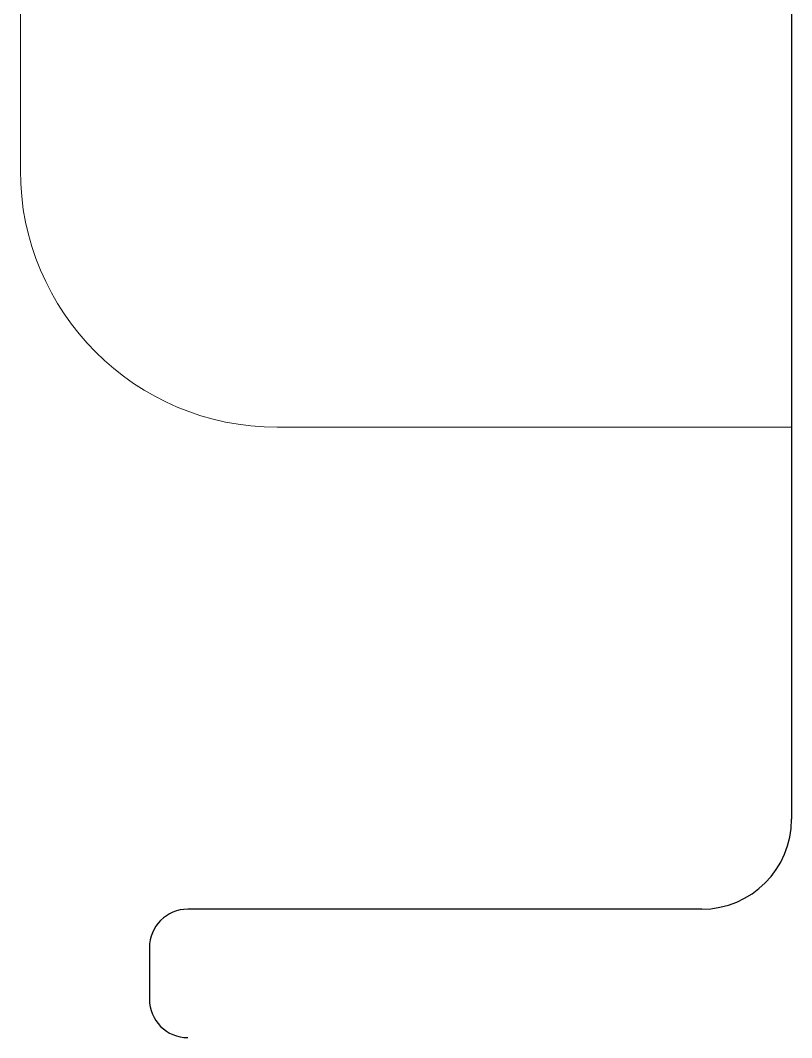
# Model space of a CAD drawing. Header units: metres. Extents: x -44 to 358, y -246 to 48.
# Drawn here: x 32.363 to 32.964, y -96.739 to -95.948 of the extents above; entities that cross this region are included whole.
import ezdxf

# ---------------------------------------------------------------- set-up
doc = ezdxf.new("R2010")
doc.units = ezdxf.units.M
doc.header["$LTSCALE"] = 0.3
doc.layers.add('A-WALL', color=7, linetype='Continuous', lineweight=30)
doc.layers.add('baños', color=141, linetype='Continuous', lineweight=0)

# ---------------------------------------------------------------- blocks, each defined once
blk = doc.blocks.new('PL MUEBLES 1N NASAS 09')
at = {"layer": 'A-WALL', "color": 4}
for p, q in [((54.38107, 52.67807), (54.38107, 50.49307)), ((54.31107, 50.42307), (53.91107, 50.42307)), ((53.88107, 50.39307), (53.88107, 50.35307))]:
    blk.add_line(p, q, dxfattribs=at)
for centre, radius, start, end in [((54.31107, 50.49307), 0.07, 270, 0), ((53.91107, 50.39307), 0.03, 90, 180), ((53.91107, 50.35307), 0.03, 180, 270)]:
    blk.add_arc(centre, radius, start, end, dxfattribs=at)
at = {"layer": 'baños', "color": 4}
for p, q in [((53.78062, 52.19807), (53.78062, 50.99807)), ((53.98062, 50.79807), (54.38062, 50.79807))]:
    blk.add_line(p, q, dxfattribs=at)
blk.add_arc((53.98062, 50.99807), 0.2, 180, 270, dxfattribs=at)

msp = doc.modelspace()

# ---------------------------------------------------------------- block references
msp.add_blockref('PL MUEBLES 1N NASAS 09', (-21.4174279, -147.062544))

doc.saveas('drawing.dxf')
